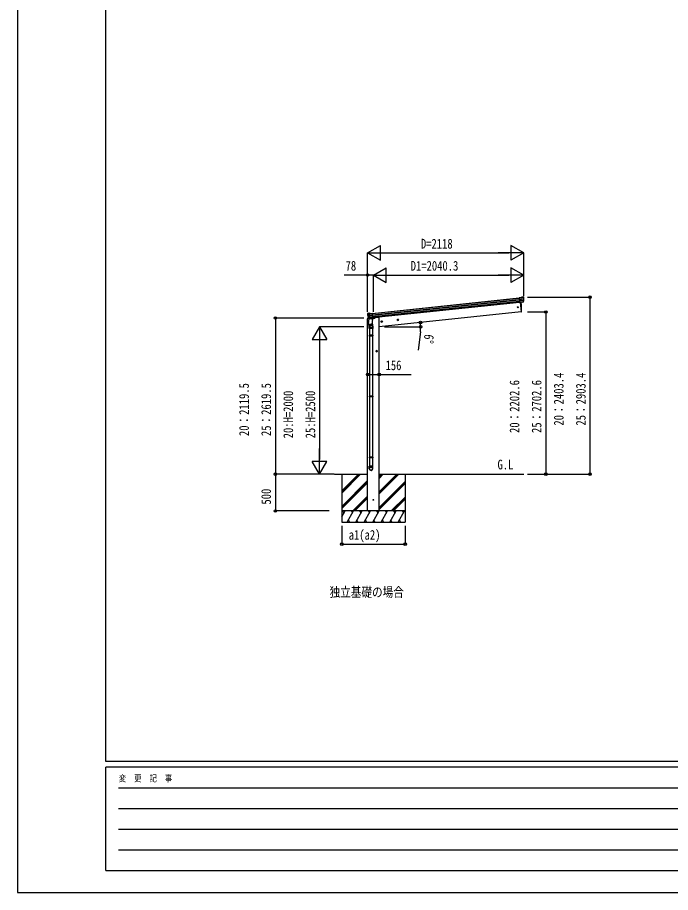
# Model space of a CAD drawing. Units: millimetres, scale not verified. Extents: x -16820 to 16820, y -11880 to 11880.
# Drawn here: x -16820 to -7959, y -11880 to 0 of the extents above; entities that cross this region are included whole.
import ezdxf
from ezdxf.enums import TextEntityAlignment as Align

# ---------------------------------------------------------------- set-up
doc = ezdxf.new("R2010")
doc.units = ezdxf.units.MM
doc.header["$LTSCALE"] = 50
for name, color, linetype in [('0-2_USER1', 3, 'Continuous'), ('0-4_YKK_12', 2, 'Continuous'), ('0-5_YKK_13', 4, 'Continuous'), ('0-6_YKK_A1', 4, 'Continuous'), ('0-7_YKK_D', 6, 'Continuous'), ('0-8_YKK_ZWAK', 7, 'Continuous')]:
    doc.layers.add(name, color=color, linetype=linetype)
doc.styles.add('ＭＳ ゴシック', font='')
doc.styles.get('ＭＳ ゴシック').set_extended_font_data('MS Gothic')

msp = doc.modelspace()

# ---------------------------------------------------------------- linework, layer by layer
at = {"layer": '0-4_YKK_12'}
msp.add_line((-11999.89, -4035.45), (-12000.44, -4030.19), dxfattribs=at)
at = {"layer": '0-5_YKK_13'}
for p, q in [((-9950.8, -3800.21), (-10012.79, -3806.73)), ((-9950.88, -3800.14), (-9986.28, -3803.86)), ((-9960.01, -3794.62), (-9973.5, -3796.03)), ((-9956.35, -3795.7), (-9951.04, -3800)), ((-9986.33, -3803.42), (-10012.85, -3806.2)), ((-10012.79, -3806.73), (-10012.85, -3806.2)), ((-10012.48, -3809.71), (-10012.43, -3810.18)), ((-9949.78, -3803.6), (-10012.43, -3810.18)), ((-10012.43, -3810.18), (-10010.69, -3826.73)), ((-9948.72, -3820.22), (-10010.69, -3826.73)), ((-10010.69, -3826.73), (-10010.45, -3829.07)), ((-9948.68, -3822.58), (-10010.45, -3829.07)), ((-10010.45, -3829.07), (-10010.1, -3832.42)), ((-9948.67, -3825.96), (-10010.1, -3832.42)), ((-10010.1, -3832.42), (-10008.35, -3849.06)), ((-9949.49, -3842.87), (-10008.35, -3849.06)), ((-9949.49, -3842.88), (-10008.35, -3849.06)), ((-10008.35, -3849.06), (-10007.88, -3853.54)), ((-10008.35, -3849.06), (-10008.35, -3849.06)), ((-9950.66, -3847.52), (-10007.88, -3853.54)), ((-10007.88, -3853.54), (-10006.21, -3869.36)), ((-9960.08, -3864.51), (-10006.21, -3869.36)), ((-10006.21, -3869.36), (-10006.06, -3870.85)), ((-9962.52, -3866.27), (-10006.06, -3870.85)), ((-9999.09, -3870.12), (-9985.71, -3997.42)), ((-9960.21, -3864.74), (-9960.08, -3864.51)), ((-9960.08, -3864.51), (-9950.66, -3847.52)), ((-9950.66, -3847.52), (-9950.09, -3846.49)), ((-9949.78, -3803.6), (-9949.83, -3803.12)), ((-9949.49, -3842.88), (-9949.49, -3842.87)), ((-12071.21, -4026.57), (-12071.26, -4026.1)), ((-12071.21, -4026.57), (-12008.55, -4019.98)), ((-12070.91, -4023.05), (-12008.92, -4016.53)), ((-12070.85, -4022.96), (-12035.45, -4019.24)), ((-12066.42, -4017.48), (-12070.72, -4022.79)), ((-12068.79, -4043.05), (-12006.81, -4036.53)), ((-12068.33, -4045.36), (-12006.57, -4038.87)), ((-12063.06, -4015.66), (-12049.58, -4014.24)), ((-12035.49, -4018.79), (-12008.97, -4016)), ((-12008.92, -4016.53), (-12008.97, -4016)), ((-12008.6, -4019.51), (-12008.55, -4019.98)), ((-12008.55, -4019.98), (-12006.81, -4036.53)), ((-12006.81, -4036.53), (-12006.57, -4038.87)), ((-12006.57, -4038.87), (-12006.22, -4042.22)), ((-9985.71, -3997.42), (-9983.66, -3997.13)), ((-12070.92, -4085.16), (-12071.82, -4091.99)), ((-12071.82, -4091.99), (-12041.89, -4088.84)), ((-12051.4, -4080.79), (-12068.26, -4082.57)), ((-12067.64, -4048.67), (-12006.22, -4042.22)), ((-12063.32, -4065.04), (-12004.47, -4058.86)), ((-12063.32, -4065.05), (-12004.47, -4058.87)), ((-12063.32, -4065.05), (-12063.32, -4065.04)), ((-12061.21, -4069.35), (-12061.99, -4068.46)), ((-12061.21, -4069.35), (-12004, -4063.34)), ((-12048.47, -4084.01), (-12061.21, -4069.35)), ((-12059.74, -4171.58), (-12057.91, -4157.7)), ((-12057.91, -4157.7), (-12049.04, -4090.29)), ((-12057.91, -4157.7), (-12012.51, -4163.68)), ((-12003.63, -4096.26), (-12049.04, -4090.29)), ((-12048.47, -4084.01), (-12002.33, -4079.16)), ((-12048.29, -4084.21), (-12048.47, -4084.01)), ((-12045.72, -4085.22), (-12002.18, -4080.65)), ((-12042.48, -4091.15), (-12042.16, -4090.87)), ((-12041.35, -4084.77), (-12042.16, -4090.87)), ((-12041.75, -4090.93), (-12042.16, -4090.87)), ((-12042.15, -4091.19), (-12041.75, -4090.93)), ((-12041.75, -4090.93), (-12041.79, -4091.24)), ((-12003.63, -4096.26), (-12012.51, -4163.68)), ((-12010.83, -4095), (-12010.87, -4095.31)), ((-12010.43, -4095.05), (-12010.83, -4095)), ((-12010.83, -4095), (-12010.52, -4095.36)), ((-12008.62, -4081.33), (-12010.43, -4095.05)), ((-12010.19, -4095.4), (-12010.43, -4095.05)), ((-12009.16, -4085.4), (-11968.8, -4081.16)), ((-12008.9, -4136.26), (-12001.92, -4186.57)), ((-12006.22, -4042.22), (-12004.47, -4058.86)), ((-12004.47, -4058.86), (-12004.47, -4058.87)), ((-12004.47, -4058.87), (-12004, -4063.34)), ((-12004, -4063.34), (-12002.33, -4079.16)), ((-12002.33, -4079.16), (-12002.18, -4080.65)), ((-11963.94, -4073.61), (-11964.37, -4076.84)), ((-12059.66, -4171.6), (-12059.66, -4171.6)), ((-12059.42, -4172.96), (-12059.42, -4172.96)), ((-12058.85, -4164.83), (-12058.66, -4163.34)), ((-12058.02, -4173.83), (-12037.3, -4176.56)), ((-12045.85, -4175.43), (-12043.42, -4192.76)), ((-12045.67, -4222.57), (-12045.67, -4192.15)), ((-11999.67, -4222.57), (-12045.67, -4222.57)), ((-12043.67, -4222.57), (-12043.67, -4312.57)), ((-12037.3, -4176.56), (-12016.58, -4179.28)), ((-12015, -4178.81), (-12015, -4178.81)), ((-12014.42, -4177.55), (-12014.42, -4177.55)), ((-12012.51, -4163.68), (-12014.33, -4177.56)), ((-12012.51, -4163.68), (-12012.7, -4165.17)), ((-12001.67, -4222.57), (-12001.67, -4312.57)), ((-11999.67, -4189.66), (-11999.67, -4222.57)), ((-12045.67, -4314.57), (-12044.67, -4312.57)), ((-11999.67, -4314.57), (-12045.67, -4314.57)), ((-11999.67, -4322.57), (-12045.67, -4322.57)), ((-12000.67, -4312.57), (-12044.67, -4312.57)), ((-12000.67, -4324.57), (-12044.67, -4324.57)), ((-12043.67, -4324.57), (-12043.67, -5139.94)), ((-12001.67, -4324.57), (-12001.67, -5139.94)), ((-11999.67, -4314.57), (-12000.67, -4312.57)), ((-11999.67, -4322.57), (-12000.67, -4324.57)), ((-11999.67, -4314.57), (-11999.67, -4322.57)), ((-12045.67, -5141.94), (-12044.67, -5139.94)), ((-11999.67, -5141.94), (-12045.67, -5141.94)), ((-11999.67, -5149.94), (-12045.67, -5149.94)), ((-12000.67, -5139.94), (-12044.67, -5139.94)), ((-12000.67, -5151.94), (-12044.67, -5151.94)), ((-12043.67, -5151.94), (-12043.67, -5967.32)), ((-12001.67, -5151.94), (-12001.67, -5967.32)), ((-11999.67, -5141.94), (-12000.67, -5139.94)), ((-11999.67, -5149.94), (-12000.67, -5151.94)), ((-11999.67, -5141.94), (-11999.67, -5149.94)), ((-12045.67, -5969.32), (-12044.67, -5967.32)), ((-11999.67, -5969.32), (-12045.67, -5969.32)), ((-11999.67, -5977.32), (-12045.67, -5977.32)), ((-12000.67, -5967.32), (-12044.67, -5967.32)), ((-12000.67, -5979.32), (-12044.67, -5979.32)), ((-12043.67, -5979.32), (-12043.67, -6092.43)), ((-12001.67, -5979.32), (-12001.67, -6092.43)), ((-11999.67, -5969.32), (-12000.67, -5967.32)), ((-11999.67, -5977.32), (-12000.67, -5979.32)), ((-11999.67, -5969.32), (-11999.67, -5977.32)), ((-12045.67, -6126.57), (-12045.67, -6092.43)), ((-11999.67, -6092.43), (-12045.67, -6092.43)), ((-11999.67, -6126.57), (-11999.67, -6092.43))]:
    msp.add_line(p, q, dxfattribs=at)
for points in [[(-9986.28, -3803.86), (-9986.33, -3803.42), (-9974.73, -3796.45)], [(-9949.94, -3802.02), (-9949.83, -3803.12), (-10012.48, -3809.71), (-10012.79, -3806.73)], [(-12071.37, -4024.99), (-12071.26, -4026.1), (-12008.6, -4019.51), (-12008.92, -4016.53)], [(-12035.45, -4019.24), (-12035.49, -4018.79), (-12048.29, -4014.39)], [(-12013.18, -4095.01), (-12014.03, -4093.85), (-12015.07, -4092.85), (-12016.23, -4092.01), (-12017.49, -4091.3), (-12018.8, -4090.72), (-12020.16, -4090.23), (-12021.54, -4089.82), (-12022.94, -4089.49), (-12024.35, -4089.21), (-12025.77, -4088.99), (-12027.2, -4088.84), (-12028.64, -4088.74), (-12030.08, -4088.7), (-12031.52, -4088.73), (-12032.95, -4088.86), (-12034.37, -4089.08), (-12035.77, -4089.44), (-12037.11, -4089.95), (-12038.37, -4090.65), (-12039.49, -4091.54)], [(-12045.67, -4314.57), (-12045.67, -4322.57), (-12044.67, -4324.57)], [(-12045.67, -5141.94), (-12045.67, -5149.94), (-12044.67, -5151.94)], [(-12045.67, -5969.32), (-12045.67, -5977.32), (-12044.67, -5979.32)]]:
    msp.add_lwpolyline(points, dxfattribs=at)
for centre, radius in [((-10032.51, -3934.87), 6.5), ((-11990.92, -6549.94), 5)]:
    msp.add_circle(centre, radius, dxfattribs=at)
for centre, radius, start, end in [((-9973.18, -3799.02), 3, 96, 121), ((-9959.49, -3799.59), 5, 51, 96), ((-9952.93, -3802.33), 3, 47.00829, 51), ((-9952.93, -3802.33), 3, 44.91872, 47.00829), ((-9952.93, -3802.33), 3, 6.00886, 44.90986), ((-10880.32, -3957.21), 900, 357.63919, 5.64987), ((-9962.83, -3863.29), 3, 276, 331), ((-9952.71, -3845.03), 3, 331, 354.13916), ((-10150.67, -3824.71), 202, 1.27412, 6), ((-10150.67, -3824.71), 202, 354.13916, 354.83996), ((-10150.67, -3824.71), 202, 354.84216, 359.64598), ((-10150.67, -3824.71), 202, 0.60468, 1.27412), ((-10150.67, -3824.71), 202, 359.64598, 0.60468), ((-12068.39, -4024.68), 3, 147.09014, 185.99114), ((-11870.31, -4005.45), 202, 186, 190.72588), ((-12068.39, -4024.68), 3, 144.99171, 147.08128), ((-12068.39, -4024.68), 3, 141, 144.99171), ((-12062.54, -4020.63), 5, 96, 141), ((-12049.26, -4017.22), 3, 71, 96), ((-9984.08, -3994.16), 3, 278, 357.63919), ((-12067.94, -4085.55), 3, 96, 172.5), ((-11870.31, -4005.45), 202, 190.72588, 191.39532), ((-11870.31, -4005.45), 202, 191.39532, 192.35402), ((-11870.31, -4005.45), 202, 192.35402, 197.15784), ((-11870.31, -4005.45), 202, 197.16004, 197.86084), ((-12059.72, -4066.49), 3, 197.86084, 221), ((-12046.03, -4082.24), 3, 221, 276), ((-11969.33, -4076.19), 5, 276, 352.5), ((-12057.76, -4171.85), 2, 172.5, 213.8929), ((-12057.76, -4171.85), 2, 213.90963, 262.5), ((-12015.67, -4192.15), 30, 177.45142, 180), ((-12022.67, -4189.66), 20.98, 188.50627, 8.46465), ((-12016.32, -4177.3), 2, 262.5, 311.09037), ((-12016.32, -4177.3), 2, 311.11302, 352.5)]:
    msp.add_arc(centre, radius, start, end, dxfattribs=at)
for centre, major_axis, ratio, start_param, end_param in [((-12022.67, -4189.66), (-23, 0), 0.996195, 5.99989669, 9.98432988), ((-12022.67, -6124.83), (-23, 0), 0.996195, 3.14159265, 6.28318531), ((-12022.67, -6126.57), (-23, 0), 0.996195, 3.14159265, 6.28318531), ((-12022.67, -6126.57), (0, -23.43), 0.981806, 4.71238898, 7.85398163)]:
    msp.add_ellipse(centre, major_axis=major_axis, ratio=ratio, start_param=start_param, end_param=end_param, dxfattribs=at)
msp.add_ellipse((-12022.67, -6126.57), major_axis=(21, 0), ratio=0.996195, dxfattribs=at)
at = {"layer": '0-6_YKK_A1'}
for p, q in [((-12008.76, -4018), (-10012.64, -3808.19)), ((-12008.72, -4018.42), (-10012.6, -3808.62)), ((-12006.78, -4036.89), (-10010.66, -3827.09)), ((-12006.77, -4017.79), (-10012.64, -3808.19)), ((-12006.73, -4018.21), (-10012.6, -3808.62)), ((-12006.34, -4041.07), (-10010.22, -3831.27)), ((-12004.79, -4036.68), (-10010.66, -3827.09)), ((-12004.35, -4040.86), (-10010.22, -3831.27)), ((-12004.25, -4060.93), (-10008.13, -3851.13)), ((-10006.37, -3867.86), (-12002.49, -4077.67)), ((-12002.26, -4060.72), (-10008.13, -3851.13)), ((-10006.37, -3867.86), (-12000.5, -4077.46)), ((-9985.71, -3997.42), (-11913.67, -4200.05)), ((-12068.67, -6699.94), (-12068.67, -4091.66)), ((-11867.02, -4127.78), (-11886.91, -4129.87)), ((-11877.75, -4121.36), (-11883.82, -4125.77)), ((-11883.82, -4125.77), (-11883.04, -4133.24)), ((-11883.04, -4133.24), (-11876.18, -4136.29)), ((-11875.92, -4138.77), (-11878.01, -4118.88)), ((-11870.89, -4124.41), (-11877.75, -4121.36)), ((-11648.23, -4104.78), (-11668.12, -4106.87)), ((-11658.96, -4098.36), (-11665.03, -4102.78)), ((-11665.03, -4102.78), (-11664.24, -4110.24)), ((-11664.24, -4110.24), (-11657.39, -4113.29)), ((-11657.13, -4115.77), (-11659.22, -4095.88)), ((-11652.1, -4101.42), (-11658.96, -4098.36)), ((-11937.18, -4529.55), (-11957.18, -4529.55)), ((-11947.18, -4522.05), (-11953.68, -4525.8)), ((-11953.68, -4525.8), (-11953.68, -4533.3)), ((-11953.68, -4533.3), (-11947.18, -4537.06)), ((-11947.18, -4539.55), (-11947.18, -4519.55)), ((-11940.68, -4525.8), (-11947.18, -4522.05)), ((-12519.81, -6200), (-12068.67, -6200)), ((-12420.92, -6442.18), (-12178.68, -6199.94)), ((-12420.92, -6428.04), (-12192.82, -6199.94)), ((-12420.92, -6456.32), (-12164.6, -6200)), ((-12420.92, -6200), (-12420.92, -6849.94)), ((-12420.92, -6640.17), (-12069.17, -6288.42)), ((-11913.17, -6256.94), (-11856.17, -6199.94)), ((-11913.17, -6242.8), (-11870.31, -6199.94)), ((-11913.17, -6228.66), (-11884.46, -6199.94)), ((-11913.17, -6256.94), (-11856.17, -6199.94)), ((-11913.17, -6242.8), (-11870.31, -6199.94)), ((-11913.17, -6228.66), (-11884.46, -6199.94)), ((-11913.17, -6200), (-9950.67, -6200)), ((-11913.17, -6469.07), (-11644.1, -6200)), ((-11913.17, -6454.93), (-11658.24, -6200)), ((-11913.17, -6440.79), (-11672.38, -6200)), ((-11913.17, -6469.07), (-11644.1, -6200)), ((-11913.17, -6454.93), (-11658.24, -6200)), ((-11913.17, -6440.79), (-11672.38, -6200)), ((-11560.92, -6200), (-11560.92, -6849.94)), ((-12420.92, -6654.31), (-12069.17, -6302.56)), ((-12420.92, -6668.45), (-12069.17, -6316.7)), ((-11913.17, -6652.92), (-11560.92, -6300.67)), ((-11913.17, -6652.92), (-11560.92, -6300.67)), ((-11913.17, -6667.06), (-11560.92, -6314.81)), ((-11913.17, -6667.06), (-11560.92, -6314.81)), ((-11913.17, -6681.2), (-11560.92, -6328.95)), ((-11913.17, -6681.2), (-11560.92, -6328.95)), ((-12268.56, -6699.94), (-12068.67, -6500.05)), ((-12254.42, -6699.94), (-12068.67, -6514.19)), ((-12240.28, -6699.94), (-12068.67, -6528.34)), ((-11748.06, -6699.94), (-11560.92, -6512.8)), ((-11733.92, -6699.94), (-11560.92, -6526.94)), ((-11719.78, -6699.94), (-11560.92, -6541.09)), ((-11560.92, -6699.94), (-12420.92, -6699.94)), ((-12420.92, -6780.42), (-12374.46, -6699.94)), ((-12389.46, -6725.92), (-12404.46, -6699.94)), ((-12345.59, -6849.94), (-12258.99, -6699.94)), ((-12273.99, -6725.92), (-12288.99, -6699.94)), ((-12230.12, -6849.94), (-12143.52, -6699.94)), ((-12158.52, -6725.92), (-12173.52, -6699.94)), ((-12114.65, -6849.94), (-12028.05, -6699.94)), ((-12043.05, -6725.92), (-12058.05, -6699.94)), ((-11999.18, -6849.94), (-11912.58, -6699.94)), ((-11927.58, -6725.92), (-11942.58, -6699.94)), ((-11883.71, -6849.94), (-11797.11, -6699.94)), ((-11812.11, -6725.92), (-11827.11, -6699.94)), ((-11768.24, -6849.94), (-11681.64, -6699.94)), ((-11697.12, -6726.75), (-11712.59, -6699.94)), ((-11652.77, -6849.94), (-11566.17, -6699.94)), ((-11581.65, -6726.75), (-11597.12, -6699.94)), ((-12420.92, -6849.94), (-11560.92, -6849.94)), ((-12330.59, -6823.96), (-12315.59, -6849.94)), ((-12215.13, -6823.96), (-12200.13, -6849.94)), ((-12099.66, -6823.96), (-12084.66, -6849.94)), ((-11984.18, -6823.96), (-11969.18, -6849.94)), ((-11868.72, -6823.96), (-11853.72, -6849.94)), ((-11753.72, -6824.79), (-11739.2, -6849.94)), ((-11638.25, -6824.79), (-11623.73, -6849.94))]:
    msp.add_line(p, q, dxfattribs=at)
for points in [[(-11913.17, -6699.94), (-11913.17, -4071), (-11933.17, -4071), (-11964.03, -4074.24)], [(-11876.18, -4136.29), (-11870.11, -4131.88), (-11870.89, -4124.41)], [(-11657.39, -4113.29), (-11651.31, -4108.88), (-11652.1, -4101.42)], [(-11947.18, -4537.06), (-11940.68, -4533.3), (-11940.68, -4525.8)]]:
    msp.add_lwpolyline(points, dxfattribs=at)
for centre, radius in [((-11876.97, -4128.82), 8.5), ((-11876.97, -4128.82), 7.7), ((-11876.97, -4128.82), 6.5), ((-11658.17, -4105.83), 8.5), ((-11658.17, -4105.83), 7.7), ((-11658.17, -4105.83), 6.5), ((-11947.18, -4529.55), 8.5), ((-11947.18, -4529.55), 7.7), ((-11947.18, -4529.55), 6.5)]:
    msp.add_circle(centre, radius, dxfattribs=at)
at = {"layer": '0-7_YKK_D'}
for p, q in [((-12068.67, -3196.59), (-11895.47, -3096.59)), ((-12068.67, -3994.51), (-12068.67, -3195.59)), ((-12068.67, -3196.59), (-11895.47, -3296.59)), ((-12068.67, -3196.59), (-11722.26, -3196.59)), ((-11895.47, -3296.59), (-11895.47, -3096.59)), ((-11868.67, -3196.59), (-10150.67, -3196.59)), ((-9950.67, -3196.59), (-10297.08, -3196.59)), ((-9950.67, -3196.59), (-10123.88, -3096.59)), ((-10123.88, -3096.59), (-10123.88, -3296.59)), ((-9950.67, -3196.59), (-10123.88, -3296.59)), ((-9950.67, -3783.43), (-9950.67, -3195.59)), ((-11990.92, -3496.59), (-11817.72, -3396.59)), ((-11817.72, -3596.59), (-11817.72, -3396.59)), ((-9950.67, -3496.59), (-10123.88, -3396.59)), ((-10123.88, -3396.59), (-10123.88, -3596.59)), ((-12068.67, -3994.51), (-12068.67, -3495.59)), ((-11990.92, -3994.51), (-11990.92, -3495.59)), ((-11990.92, -3994.51), (-11990.92, -3495.59)), ((-11990.92, -3496.59), (-11817.72, -3596.59)), ((-11990.92, -3496.59), (-11644.51, -3496.59)), ((-11790.92, -3496.59), (-10150.67, -3496.59)), ((-9950.67, -3496.59), (-10297.08, -3496.59)), ((-9950.67, -3496.59), (-10123.88, -3596.59)), ((-9950.67, -3783.43), (-9950.67, -3495.59)), ((-9900.67, -3796.59), (-9049.67, -3796.59)), ((-9050.67, -6200), (-9050.67, -3796.59)), ((-9900.67, -3997.42), (-9649.67, -3997.42)), ((-9650.67, -3997.42), (-9650.67, -6200)), ((-12119.17, -4080.53), (-13321.92, -4080.53)), ((-13320.92, -4080.53), (-13320.92, -6200)), ((-12720.92, -4200), (-12820.92, -4373.21)), ((-12119.17, -4200), (-12721.92, -4200)), ((-12720.92, -4200), (-12620.92, -4373.21)), ((-12720.92, -4200), (-12720.92, -4546.41)), ((-11839.31, -4200.05), (-11348.3, -4200.05)), ((-11353.4, -4267.93), (-11383.61, -4517.3)), ((-12820.92, -4373.21), (-12620.92, -4373.21)), ((-12720.92, -4400), (-12720.92, -6000)), ((-12720.92, -6200), (-12720.92, -5853.59)), ((-12720.92, -6200), (-12820.92, -6026.79)), ((-12620.92, -6026.79), (-12820.92, -6026.79)), ((-12720.92, -6200), (-12620.92, -6026.79)), ((-12588.87, -6200), (-13321.92, -6200)), ((-12520.81, -6200), (-13321.92, -6200)), ((-13320.92, -6200), (-13320.92, -6700)), ((-12520.81, -6200), (-12721.92, -6200)), ((-9900.67, -6200), (-9649.67, -6200)), ((-9900.67, -6200), (-9049.67, -6200)), ((-12589.37, -6700), (-13321.92, -6700)), ((-12419.92, -6900.94), (-12419.92, -7150.94)), ((-11559.92, -6900.94), (-11559.92, -7150.94)), ((-12419.92, -7149.94), (-11559.92, -7149.94))]:
    msp.add_line(p, q, dxfattribs=at)
for points in [[(-11990.92, -3496.59), (-12068.67, -3496.59), (-12387.87, -3496.59)], [(-12068.67, -4847.6), (-11913.17, -4847.6), (-11478.77, -4847.6)]]:
    msp.add_lwpolyline(points, dxfattribs=at)
for centre in [(-12068.67, -3496.59), (-9050.67, -3796.59), (-9650.67, -3997.42), (-13320.92, -4080.53), (-11352.4, -4141.06), (-11349.3, -4200.05), (-12068.67, -4847.6), (-11913.17, -4847.6), (-13320.92, -6200), (-13320.92, -6200), (-9650.67, -6200), (-9050.67, -6200), (-13320.92, -6700), (-12419.92, -7149.94), (-11559.92, -7149.94)]:
    msp.add_circle(centre, 17, dxfattribs=at)
for start, end in [(0, 6), (353.09231, 0)]:
    msp.add_arc((-11913.67, -4200.05), 564.37, start, end, dxfattribs=at)
at = {"layer": '0-8_YKK_ZWAK'}
for p, q in [((-15619.92, -10100), (-15619.92, 11100)), ((15580.08, -10100), (-15619.92, -10100)), ((-5219.92, -10180), (-15619.92, -10180)), ((-15619.92, -11580), (-15619.92, -10180)), ((-15449.92, -10460), (-5419.92, -10460)), ((-15449.92, -10740), (-5419.92, -10740)), ((-15449.92, -11020), (-5419.92, -11020)), ((-15449.92, -11300), (-5419.92, -11300)), ((-15619.92, -11580), (-5219.92, -11580))]:
    msp.add_line(p, q, dxfattribs=at)
msp.add_lwpolyline([(-16820, -11880), (16820, -11880), (16820, 11880), (-16820, 11880)], close=True, dxfattribs=at)

# ---------------------------------------------------------------- texts
at = {"layer": '0-2_USER1', "style": 'ＭＳ ゴシック', "width": 0.8}
for s, p in [('G.L', (-10306, -6175)), ('独立基礎の場合', (-12585, -7907))]:
    msp.add_text(s, height=132, dxfattribs=at).set_placement(p, align=Align.BOTTOM_LEFT)
at = {"layer": '0-7_YKK_D', "style": 'ＭＳ ゴシック', "width": 0.8}
for s, p in [('D=2118', (-11345.67, -3176.59)), ('78', (-12367.87, -3476.59)), ('D1=2040.3', (-11484.4, -3476.59)), ('156', (-11825.17, -4827.6)), ('a1(a2)', (-12325.92, -7129.94))]:
    msp.add_text(s, height=132, dxfattribs=at).set_placement(p, align=Align.BOTTOM_LEFT)
for s, rotation, p in [('6°', 263.092, (-11335.95, -4290.19)), ('20：2403.4', 90, (-9370.67, -5540.7)), ('25：2903.4', 90, (-9070.67, -5540.7)), ('20：2119.5', 90, (-13640.92, -5682.66)), ('25：2619.5', 90, (-13340.92, -5682.66)), ('20：2202.6', 90, (-9970.67, -5641.11)), ('25：2702.6', 90, (-9670.67, -5641.11)), ('20:H=2000', 90, (-13040.92, -5713.6)), ('25:H=2500', 90, (-12740.92, -5713.6)), ('500', 90, (-13340.92, -6613.2))]:
    msp.add_text(s, height=132, rotation=rotation, dxfattribs=at).set_placement(p, align=Align.BOTTOM_LEFT)
at = {"layer": '0-8_YKK_ZWAK', "style": 'ＭＳ ゴシック', "width": 0.8}
msp.add_text('変  更  記  事', height=87.98, dxfattribs=at).set_placement((-15445.24, -10400), align=Align.BOTTOM_LEFT)

doc.saveas('drawing.dxf')
